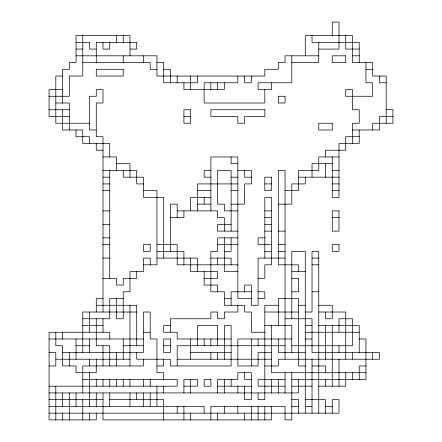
<?xml version="1.0" encoding="UTF-8"?>
<svg xmlns="http://www.w3.org/2000/svg" width="442" height="442" viewBox="0 0 442 442"><rect width="100%" height="100%" fill="white"/><g stroke="black" fill="none" stroke-linecap="round" stroke-linejoin="round"><path stroke-width="0.66" d="M76.041 42.327L89.522 42.327L89.522 49.068L96.268 49.068M76.041 49.068L82.781 49.068M129.976 49.068L136.722 49.068L136.722 42.327L96.268 42.327L96.268 62.554M318.765 49.068L338.992 49.068L338.992 22.1L332.251 22.1L332.251 35.587M359.219 49.068L345.732 49.068L345.732 35.587M76.041 55.814L156.949 55.814L156.949 76.041L264.824 76.041L264.824 69.295L278.311 69.295L278.311 62.554L285.051 62.554L285.051 55.814L318.765 55.814M352.478 55.814L359.219 55.814M82.781 62.554L150.203 62.554L150.203 69.295L156.949 69.295M156.949 62.554L163.689 62.554L163.689 82.781L197.403 82.781L197.403 76.041M291.797 62.554L318.765 62.554L318.765 42.327M163.689 69.295L170.43 69.295L170.43 82.781M365.959 69.295L372.705 69.295M62.554 76.041L55.814 76.041L55.814 123.235L89.522 123.235M386.186 82.781L379.446 82.781L379.446 76.041M62.554 89.522L49.068 89.522L49.068 116.495L69.295 116.495M49.068 96.268L69.295 96.268L69.295 76.041L82.781 76.041L82.781 35.587M55.814 103.008L69.295 103.008L69.295 129.976M49.068 109.749L69.295 109.749M386.186 109.749L392.932 109.749L392.932 123.235L372.705 123.235L372.705 129.976M183.916 116.495L190.657 116.495M392.932 116.495L379.446 116.495L379.446 129.976L352.478 129.976M96.268 129.976L89.522 129.976L89.522 96.268L96.268 96.268L96.268 89.522L103.008 89.522L103.008 103.008L96.268 103.008L96.268 136.722L103.008 136.722L103.008 312.024M359.219 136.722L345.732 136.722L345.732 150.203L325.505 150.203L325.505 156.949M103.008 150.203L96.268 150.203L96.268 143.462M103.008 156.949L116.495 156.949L116.495 170.43M338.992 156.949L318.765 156.949L318.765 170.43L298.538 170.43L298.538 190.657L285.051 190.657M116.495 163.689L129.976 163.689L129.976 177.176M237.857 163.689L231.116 163.689L231.116 156.949M332.251 163.689L312.024 163.689L312.024 177.176M103.008 170.43L136.722 170.43L136.722 183.916L143.462 183.916M210.884 170.43L204.143 170.43L204.143 177.176L210.884 177.176M237.857 170.43L251.343 170.43L251.343 183.916L244.597 183.916L244.597 204.143L231.116 204.143M332.251 170.43L338.992 170.43M103.008 177.176L109.749 177.176M231.116 177.176L237.857 177.176M251.343 177.176L244.597 177.176L244.597 170.43M298.538 177.176L338.992 177.176M103.008 183.916L109.749 183.916M237.857 183.916L197.403 183.916L197.403 210.884M264.824 183.916L271.57 183.916M332.251 183.916L338.992 183.916M103.008 190.657L109.749 190.657M143.462 190.657L156.949 190.657L156.949 264.824L143.462 264.824M197.403 190.657L210.884 190.657M231.116 190.657L237.857 190.657M332.251 190.657L338.992 190.657M210.884 197.403L190.657 197.403L190.657 210.884M197.403 204.143L210.884 204.143M278.311 204.143L291.797 204.143L291.797 183.916L305.278 183.916L305.278 177.176M103.008 210.884L109.749 210.884M177.176 210.884L217.63 210.884L217.63 217.63L224.37 217.63L224.37 231.116M237.857 210.884L224.37 210.884L224.37 204.143L217.63 204.143L217.63 170.43L231.116 170.43L231.116 231.116M264.824 210.884L271.57 210.884M170.43 217.63L183.916 217.63L183.916 210.884M264.824 217.63L271.57 217.63M332.251 217.63L338.992 217.63M103.008 224.37L109.749 224.37M231.116 224.37L217.63 224.37L217.63 231.116L237.857 231.116M264.824 224.37L271.57 224.37M264.824 231.116L271.57 231.116M278.311 231.116L285.051 231.116M103.008 237.857L109.749 237.857M237.857 237.857L217.63 237.857L217.63 251.343L210.884 251.343L210.884 291.797L224.37 291.797L224.37 305.278L244.597 305.278L244.597 312.024L251.343 312.024L251.343 332.251L264.824 332.251M264.824 237.857L258.084 237.857L258.084 244.597L271.57 244.597M103.008 244.597L109.749 244.597M156.949 244.597L177.176 244.597L177.176 264.824L237.857 264.824M217.63 244.597L237.857 244.597M278.311 244.597L285.051 244.597M156.949 251.343L183.916 251.343L183.916 264.824M224.37 251.343L231.116 251.343L231.116 237.857M264.824 251.343L271.57 251.343M278.311 251.343L285.051 251.343M103.008 258.084L109.749 258.084M156.949 258.084L197.403 258.084L197.403 271.57M210.884 258.084L231.116 258.084L231.116 264.824M285.051 258.084L258.084 258.084L258.084 305.278L251.343 305.278L251.343 285.051L244.597 285.051L244.597 291.797M312.024 258.084L318.765 258.084M312.024 264.824L318.765 264.824M237.857 271.57L224.37 271.57L224.37 237.857M291.797 271.57L305.278 271.57M103.008 278.311L116.495 278.311L116.495 285.051L123.235 285.051L123.235 278.311L136.722 278.311L136.722 271.57M204.143 278.311L217.63 278.311L217.63 271.57L190.657 271.57L190.657 258.084M258.084 278.311L264.824 278.311L264.824 264.824L271.57 264.824L271.57 197.403L264.824 197.403L264.824 258.084M291.797 278.311L298.538 278.311L298.538 291.797L291.797 291.797M251.343 291.797L231.116 291.797L231.116 305.278M258.084 291.797L264.824 291.797L264.824 298.538L258.084 298.538M312.024 291.797L318.765 291.797M103.008 298.538L96.268 298.538L96.268 312.024M123.235 298.538L109.749 298.538L109.749 318.765L82.781 318.765M224.37 298.538L231.116 298.538M251.343 298.538L237.857 298.538L237.857 156.949L210.884 156.949L210.884 210.884M96.268 305.278L136.722 305.278L136.722 345.732M278.311 305.278L264.824 305.278L264.824 399.673L258.084 399.673L258.084 392.932M298.538 305.278L305.278 305.278M318.765 305.278L332.251 305.278L332.251 318.765L325.505 318.765L325.505 312.024M136.722 312.024L82.781 312.024L82.781 352.478M264.824 312.024L298.538 312.024M305.278 312.024L312.024 312.024L312.024 251.343L318.765 251.343L318.765 413.159M318.765 312.024L345.732 312.024L345.732 359.219M285.051 318.765L312.024 318.765L312.024 352.478L379.446 352.478L379.446 359.219L278.311 359.219L278.311 365.959L264.824 365.959M82.781 325.505L103.008 325.505M170.43 325.505L163.689 325.505L163.689 332.251L177.176 332.251L177.176 338.992L231.116 338.992M264.824 325.505L291.797 325.505L291.797 352.478M305.278 325.505L312.024 325.505M318.765 325.505L359.219 325.505L359.219 352.478M143.462 332.251L150.203 332.251M305.278 332.251L359.219 332.251M49.068 338.992L143.462 338.992M291.797 338.992L237.857 338.992L237.857 365.959L258.084 365.959L258.084 352.478L271.57 352.478M305.278 338.992L312.024 338.992M359.219 338.992L365.959 338.992L365.959 379.446L291.797 379.446M76.041 345.732L89.522 345.732M123.235 345.732L143.462 345.732M163.689 345.732L170.43 345.732M285.051 345.732L177.176 345.732L177.176 365.959M291.797 345.732L352.478 345.732L352.478 318.765L338.992 318.765L338.992 332.251M49.068 352.478L55.814 352.478L55.814 365.959L49.068 365.959M62.554 352.478L143.462 352.478L143.462 312.024L150.203 312.024L150.203 338.992L156.949 338.992L156.949 372.705L163.689 372.705L163.689 379.446M190.657 352.478L231.116 352.478M305.278 352.478L278.311 352.478L278.311 338.992M55.814 359.219L129.976 359.219M177.176 359.219L271.57 359.219M156.949 365.959L163.689 365.959L163.689 359.219M305.278 365.959L298.538 365.959L298.538 298.538L278.311 298.538L278.311 325.505M312.024 365.959L325.505 365.959L325.505 372.705M365.959 365.959L359.219 365.959L359.219 379.446M365.959 372.705L271.57 372.705L271.57 325.505M82.781 379.446L177.176 379.446L177.176 386.186L49.068 386.186M251.343 379.446L244.597 379.446L244.597 372.705M285.051 379.446L258.084 379.446L258.084 386.186L285.051 386.186M183.916 386.186L197.403 386.186L197.403 379.446L183.916 379.446L183.916 392.932M217.63 386.186L251.343 386.186M291.797 386.186L312.024 386.186M318.765 386.186L345.732 386.186L345.732 372.705M49.068 392.932L298.538 392.932L298.538 379.446M49.068 399.673L103.008 399.673M109.749 399.673L163.689 399.673L163.689 419.9M291.797 399.673L298.538 399.673L298.538 413.159M305.278 399.673L325.505 399.673L325.505 413.159M49.068 406.413L204.143 406.413L204.143 413.159M291.797 406.413L298.538 406.413M305.278 406.413L312.024 406.413M325.505 406.413L332.251 406.413M49.068 413.159L338.992 413.159L338.992 399.673L332.251 399.673L332.251 413.159M386.186 123.235L386.186 76.041L372.705 76.041L372.705 62.554L352.478 62.554L352.478 35.587L305.278 35.587L305.278 55.814M372.705 352.478L372.705 359.219M365.959 62.554L365.959 82.781L372.705 82.781L372.705 96.268L345.732 96.268L345.732 89.522L352.478 89.522L352.478 109.749L359.219 109.749L359.219 123.235L352.478 123.235L352.478 143.462M359.219 62.554L359.219 42.327L312.024 42.327L312.024 35.587M359.219 129.976L359.219 143.462L338.992 143.462L338.992 197.403L332.251 197.403L332.251 156.949M352.478 352.478L352.478 359.219M352.478 372.705L352.478 379.446M338.992 345.732L338.992 352.478M338.992 359.219L338.992 386.186M332.251 325.505L332.251 386.186M325.505 163.689L325.505 177.176M325.505 325.505L325.505 359.219M325.505 379.446L325.505 386.186M312.024 359.219L312.024 413.159M305.278 413.159L305.278 251.343L291.797 251.343L291.797 318.765M298.538 271.57L298.538 264.824L278.311 264.824L278.311 170.43L285.051 170.43L285.051 359.219M291.797 55.814L291.797 82.781L258.084 82.781L258.084 89.522L271.57 89.522L271.57 82.781M291.797 372.705L291.797 419.9L285.051 419.9L285.051 406.413L210.884 406.413L210.884 419.9M285.051 372.705L285.051 392.932M278.311 379.446L278.311 392.932M271.57 379.446L271.57 392.932M271.57 406.413L271.57 419.9L103.008 419.9L103.008 392.932M264.824 89.522L264.824 103.008L204.143 103.008L204.143 82.781L237.857 82.781L237.857 76.041M264.824 406.413L264.824 419.9M258.084 338.992L258.084 345.732M258.084 406.413L258.084 419.9M251.343 76.041L251.343 82.781L244.597 82.781L244.597 76.041M251.343 338.992L251.343 365.959M251.343 406.413L251.343 419.9M244.597 386.186L244.597 399.673L251.343 399.673L251.343 372.705L237.857 372.705L237.857 379.446L217.63 379.446L217.63 392.932M244.597 413.159L244.597 419.9M237.857 305.278L237.857 312.024L224.37 312.024L224.37 318.765L217.63 318.765L217.63 312.024L210.884 312.024L210.884 318.765L170.43 318.765L170.43 332.251M237.857 386.186L237.857 392.932M237.857 406.413L237.857 413.159M231.116 379.446L231.116 386.186M224.37 82.781L224.37 89.522L183.916 89.522L183.916 82.781M224.37 359.219L224.37 325.505L231.116 325.505L231.116 365.959L170.43 365.959L170.43 359.219L136.722 359.219L136.722 352.478M224.37 379.446L224.37 392.932M224.37 406.413L224.37 413.159M217.63 82.781L217.63 89.522M217.63 258.084L217.63 264.824M217.63 291.797L217.63 285.051L204.143 285.051L204.143 271.57M217.63 345.732L217.63 325.505L197.403 325.505L197.403 345.732M217.63 352.478L217.63 359.219M217.63 413.159L217.63 419.9M210.884 82.781L210.884 89.522M210.884 338.992L210.884 345.732M210.884 352.478L210.884 359.219M204.143 197.403L204.143 204.143M204.143 338.992L204.143 345.732M190.657 76.041L190.657 89.522M190.657 338.992L190.657 359.219M190.657 379.446L190.657 392.932M190.657 413.159L190.657 419.9M183.916 406.413L183.916 419.9M177.176 76.041L177.176 82.781M177.176 217.63L177.176 204.143L170.43 204.143L170.43 251.343M177.176 406.413L177.176 413.159M163.689 258.084L163.689 197.403L143.462 197.403L143.462 177.176L123.235 177.176L123.235 170.43M163.689 386.186L163.689 392.932M156.949 386.186L156.949 406.413M150.203 264.824L150.203 258.084L143.462 258.084L143.462 271.57L129.976 271.57L129.976 291.797L123.235 291.797L123.235 318.765L116.495 318.765L116.495 298.538M150.203 379.446L150.203 386.186M150.203 392.932L150.203 406.413M143.462 55.814L143.462 62.554M143.462 359.219L143.462 365.959L82.781 365.959L82.781 392.932M143.462 379.446L143.462 386.186M143.462 392.932L143.462 406.413M136.722 392.932L136.722 399.673M129.976 55.814L129.976 35.587L76.041 35.587L76.041 62.554L69.295 62.554L69.295 69.295L62.554 69.295L62.554 103.008M129.976 305.278L129.976 365.959M129.976 379.446L129.976 386.186M129.976 392.932L129.976 406.413M123.235 35.587L123.235 42.327M123.235 55.814L123.235 62.554M123.235 338.992L123.235 359.219M123.235 379.446L123.235 386.186M116.495 35.587L116.495 42.327M116.495 352.478L116.495 365.959M116.495 379.446L116.495 386.186M109.749 42.327L109.749 49.068L103.008 49.068L103.008 42.327M109.749 156.949L109.749 143.462L82.781 143.462L82.781 129.976L62.554 129.976L62.554 109.749M109.749 170.43L109.749 278.311M109.749 338.992L109.749 332.251L49.068 332.251L49.068 419.9L96.268 419.9L96.268 413.159M109.749 365.959L109.749 345.732L96.268 345.732L96.268 318.765M109.749 379.446L109.749 386.186M109.749 392.932L109.749 406.413M103.008 318.765L103.008 332.251M103.008 345.732L103.008 365.959M103.008 379.446L103.008 386.186M96.268 359.219L96.268 372.705L76.041 372.705L76.041 365.959L62.554 365.959L62.554 345.732L55.814 345.732L55.814 332.251M96.268 379.446L96.268 386.186M96.268 392.932L96.268 406.413M89.522 143.462L89.522 136.722L76.041 136.722L76.041 129.976M89.522 312.024L89.522 332.251M89.522 338.992L89.522 352.478M89.522 359.219L89.522 365.959M89.522 372.705L89.522 406.413M89.522 413.159L89.522 419.9M82.781 399.673L82.781 419.9M76.041 338.992L76.041 359.219M76.041 392.932L76.041 406.413M69.295 352.478L69.295 365.959M69.295 392.932L69.295 419.9M62.554 332.251L62.554 338.992M62.554 392.932L62.554 406.413M62.554 413.159L62.554 419.9M55.814 386.186L55.814 419.9M345.732 55.814L332.251 55.814L332.251 62.554L345.732 62.554L345.732 55.814M123.235 69.295L96.268 69.295L96.268 76.041L123.235 76.041L123.235 69.295M285.051 96.268L278.311 96.268L278.311 103.008L285.051 103.008L285.051 96.268M190.657 109.749L183.916 109.749L183.916 123.235L190.657 123.235L190.657 109.749M264.824 109.749L210.884 109.749L210.884 116.495L237.857 116.495L237.857 123.235L244.597 123.235L244.597 116.495L264.824 116.495L264.824 109.749M332.251 123.235L318.765 123.235L318.765 129.976L332.251 129.976L332.251 123.235M271.57 177.176L264.824 177.176L264.824 190.657L271.57 190.657L271.57 177.176M338.992 210.884L332.251 210.884L332.251 231.116L338.992 231.116L338.992 210.884M150.203 244.597L143.462 244.597L143.462 251.343L150.203 251.343L150.203 244.597M338.992 244.597L332.251 244.597L332.251 251.343L338.992 251.343L338.992 244.597M170.43 338.992L163.689 338.992L163.689 352.478L170.43 352.478L170.43 338.992M210.884 379.446L204.143 379.446L204.143 386.186L210.884 386.186L210.884 379.446"/></g></svg>
